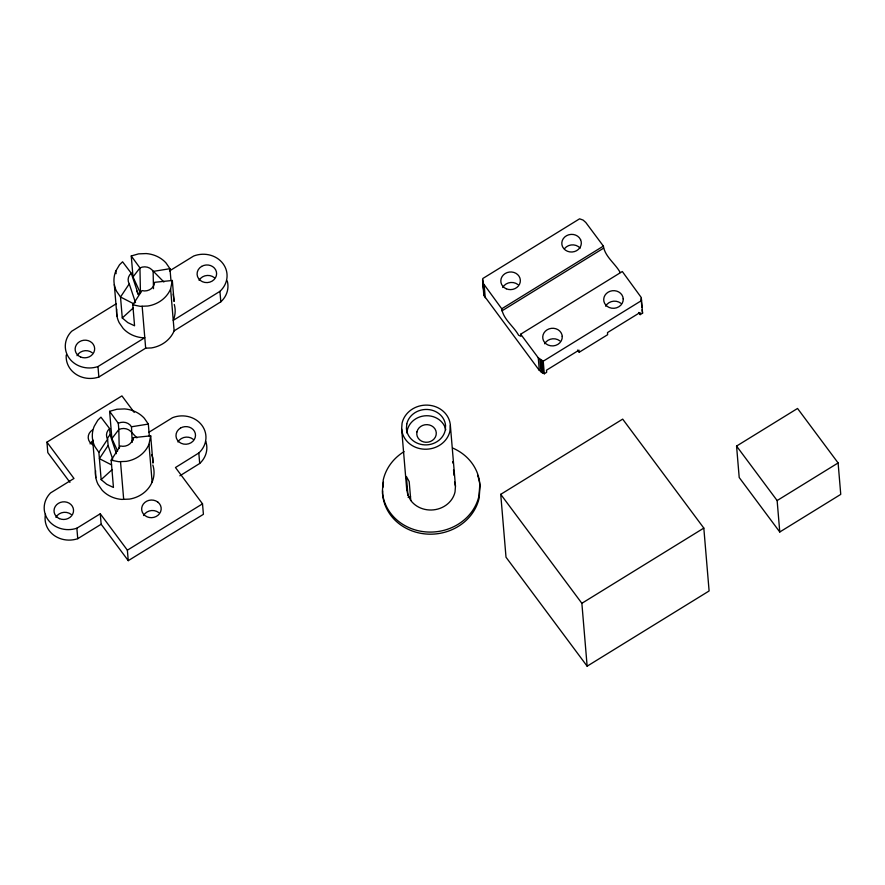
<?xml version="1.0" encoding="UTF-8"?>
<svg xmlns="http://www.w3.org/2000/svg" width="885" height="885" viewBox="0 0 885 885"><rect width="100%" height="100%" fill="white"/><g stroke="black" fill="none" stroke-linecap="round" stroke-linejoin="round"><path stroke-width="1.33" d="M620.219 272.558C615.329 263.553 604.931 256.694 603.382 246.096L585.804 222.489L583.115 220.088L579.598 218.816L482.734 278.554L484.106 295.69L539.319 370.384L544.297 373.769L546.676 372.297L546.499 370.195L579.022 350.139L579.199 352.241L607.652 334.696L607.475 332.594L639.999 312.538L640.176 314.64L642.565 313.168L642.067 309.761M483.619 292.282L484.106 295.69M382.751 490.976L382.552 493.598A48.852 44.095 -4.8 0 0 427.986 534.131A48.852 44.095 -4.8 0 0 479.15 498.001L480.013 486.496A48.852 44.095 -4.8 0 0 477.546 475.234M383.039 487.17L383.415 482.093M401.635 428.948L402.067 423.196A24.426 22.048 -4.8 0 1 427.643 405.131A24.426 22.048 -4.8 0 1 450.365 425.397L455.465 486.175L455.034 491.927A24.426 22.048 -4.8 0 1 435.818 509.528A24.426 22.048 -4.8 0 1 410.784 500.49L407.974 495.357L406.746 489.726L401.635 428.948A24.426 22.048 -4.8 0 0 424.358 449.204A24.426 22.048 -4.8 0 0 449.934 431.15L450.365 425.397M407.078 433.196L407.299 430.265A19.625 17.711 -4.8 0 1 426.57 415.729A19.625 17.711 -4.8 0 1 445.774 429.734M406.746 489.726L406.834 488.42M66.242 355.04A24.47 22.092 -4.8 0 0 98.855 377.032L145.671 348.17L151.412 347.927A29.316 26.462 -4.8 0 0 174.135 330.868L170.617 288.941L172.321 280.479L154.621 282.315A9.768 8.817 -4.8 0 1 141.965 290.601L132.805 304.849L134.564 325.802L127.838 322.627L122.274 317.969L120.515 297.006L116.499 291.187A29.316 26.462 -4.8 0 1 115.858 270.943L119.497 264.803L122.572 261.805L131.257 273.233L138.37 294.528L140.45 293.167L139.941 267.923L131.257 255.964L138.58 253.873L146.224 253.564A29.316 26.462 -4.8 0 1 165.96 262.878L169.964 268.697L170.96 280.49M152.132 482.037L148.968 444.314L150.682 435.84L132.971 437.688A9.768 8.817 -4.8 0 1 120.316 445.963L111.167 460.211L113.446 487.458L106.72 484.283L101.155 479.626L98.877 452.368L94.861 446.549A29.316 26.462 -4.8 0 1 94.219 426.305L97.848 420.165L100.934 417.167L109.618 428.594L110.138 434.878L116.422 453.673M131.257 273.233A9.768 8.817 -4.8 0 0 129.243 283.853L120.515 297.006L133.912 303.898M98.877 452.368L107.605 439.214A9.768 8.817 -4.8 0 1 109.618 428.594M107.605 439.214L108.125 445.498L99.397 458.662L111.587 464.924M140.45 293.167L133.016 276.928L139.941 267.923A9.768 8.817 -4.8 0 1 151.656 269.56L163.891 281.983M117.616 451.073L111.897 438.584L118.822 429.568L118.291 423.284L109.607 411.337L116.942 409.246L124.586 408.925A29.316 26.462 -4.8 0 1 144.31 418.24L148.326 424.07L149.355 436.327M122.274 317.969L133.336 307.892M101.155 479.626L112.218 469.548M169.511 270.921L193.649 256.042A24.205 21.848 -4.8 0 1 223.031 263.675A24.205 21.848 -4.8 0 1 219.934 291.342L173.25 320.381A29.316 26.462 -4.8 0 0 174.29 304.484M174.135 330.868L220.819 301.829A24.205 21.848 -4.8 0 0 227.257 280.954M148.968 432.223L172.531 417.687A24.205 21.848 -4.8 0 1 201.924 425.331A24.205 21.848 -4.8 0 1 198.815 452.998L175.473 467.523L202.521 503.842L203.406 514.318L128.259 560.659L101.155 524.252L100.27 513.776L76.862 528.212A24.47 22.092 -4.8 0 1 48.277 520.081A24.47 22.092 -4.8 0 1 50.578 492.901L73.975 478.464L46.938 442.146L121.931 395.894L134.221 412.41M179.854 475.82L199.7 463.474A24.205 21.848 -4.8 0 0 205.762 441.394M116.156 303.82L71.685 331.244A24.47 22.092 -4.8 0 0 69.384 358.425A24.47 22.092 -4.8 0 0 97.981 366.556L144.786 337.694L142.883 337.771A29.316 26.462 -4.8 0 1 123.159 328.446L119.143 322.627A29.316 26.462 -4.8 0 1 116.731 309.13M45.489 514.262A24.47 22.092 -4.8 0 0 53.62 535.049A24.47 22.092 -4.8 0 0 77.747 538.688L101.155 524.252M520.69 334.198L538.268 357.805L543.235 361.191L641.503 300.59L641.017 297.183L622.31 271.518L520.69 334.198L520.856 336.289L518.599 335.227C513.698 326.222 503.299 319.374 501.751 308.776L603.382 246.096M501.928 310.867L603.559 248.187M128.259 560.659L127.374 550.182L202.521 503.842M500.733 494.339L622.686 419.125L703.818 528.091L709.106 590.97L587.142 666.184L506.01 557.218L500.733 494.339L581.865 603.304L587.142 666.184M736.563 446.073L797.54 408.461L838.106 462.944L840.75 494.383L779.774 531.996L739.207 477.513L736.563 446.073L777.13 500.556L779.774 531.996M581.865 603.304L703.818 528.091M777.13 500.556L838.106 462.944M408.151 497.459L410.585 496.242M169.964 268.697L153.127 271.418L153.481 288.687M118.291 423.284A9.768 8.817 -4.8 0 1 130.006 424.922L131.478 426.78L148.326 424.07M132.805 304.849L140.25 306.332L147.895 306.011A29.316 26.462 -4.8 0 0 170.617 288.941M111.167 460.211L118.601 461.693L126.245 461.373A29.316 26.462 -4.8 0 0 148.968 444.314M93.401 445.033L91.498 443.905A9.768 8.817 -4.8 0 1 92.549 429.922M158.758 512.603L156.645 511.353A9.768 8.817 -4.8 0 0 143.558 515.546M136.91 437.865L130.537 431.205A9.768 8.817 -4.8 0 0 118.822 429.568L119.198 448.175M638.561 312.46L640.176 314.64M577.584 350.073L579.199 352.241M483.055 283.111L501.751 308.776M100.27 513.776L127.374 550.182M69.948 482.347L47.812 452.622L46.938 442.146M136.611 290.888L138.37 294.528M129.243 283.853L135.516 302.637M108.125 445.498L112.727 459.282M173.183 294.052L174.079 301.431L172.321 280.479M151.711 454.602L152.806 457.899L152.972 463.087L150.682 435.84M452.655 461.682L452.976 463.143M454.558 482.015L455.465 486.175M641.348 298.289L642.565 313.168M641.227 299.694L641.857 307.239M543.235 361.191L544.297 373.769M542.051 360.77L543.113 373.337M540.956 360.206L542.007 372.784M539.938 359.509L541 372.087M538.268 357.805L539.319 370.384M484.172 285.158L485.234 297.736M483.044 282.326L483.686 289.882M482.557 279.704L483.785 294.583M453.54 469.88L453.994 475.278M410.784 500.49L409.191 481.628L406.392 476.495L407.974 495.357M219.934 291.342L220.819 301.829M198.815 452.998L199.7 463.474M142.153 306.254L145.671 348.17M131.257 255.964L133.016 276.928M132.971 437.688L133.181 440.199M131.478 426.78L132.197 442.367M115.858 270.943L116.09 273.675M114.309 284.594L116.953 316.034M120.504 461.616L123.679 499.339M109.607 411.337L111.897 438.584M97.981 366.556L98.855 377.032M92.671 439.967L95.834 477.69M76.862 528.212L77.747 538.688M605.617 306.188A9.768 8.817 -4.8 0 1 620.816 303.245M502.713 287.492A9.768 8.817 -4.8 0 1 517.924 284.561M564.641 248.497A9.768 8.817 -4.8 0 1 580.129 248.121M544.64 343.789A9.768 8.817 -4.8 0 1 559.84 340.858M404.058 451.638A48.852 44.095 -4.8 0 0 383.238 480.002L382.375 491.507A48.852 44.095 -4.8 0 0 427.809 532.029A48.852 44.095 -4.8 0 0 478.973 495.91L479.836 484.405A48.852 44.095 -4.8 0 0 452.788 448.087M177.951 441.98A9.768 8.817 -4.8 0 1 179.412 440.066L181.37 438.551A9.768 8.817 -4.8 0 1 193.207 439.303M55.91 517.338A9.768 8.817 -4.8 0 1 71.121 514.395M90.082 443.883A9.768 8.817 -4.8 0 1 93.423 440.398M152.828 465.023A29.316 26.462 -4.8 0 1 129.42 499.107L121.776 499.417A29.316 26.462 -4.8 0 1 102.04 490.102L98.025 484.283A29.316 26.462 -4.8 0 1 95.624 470.787M107.45 438.783A9.768 8.817 -4.8 0 1 110.138 434.878M77.028 355.681A9.768 8.817 -4.8 0 1 92.228 352.75M199.07 280.324A9.768 8.817 -4.8 0 1 200.53 278.41L202.477 276.894A9.768 8.817 -4.8 0 1 214.325 277.647M406.768 423.97L406.425 428.594A19.625 17.711 -4.8 0 0 424.678 444.878A19.625 17.711 -4.8 0 0 445.232 430.364L445.575 425.74A19.625 17.711 -4.8 0 0 427.322 409.467A19.625 17.711 -4.8 0 0 406.768 423.97M416.957 431.869L416.78 434.17A9.768 8.817 -4.8 0 0 425.873 442.279A9.768 8.817 -4.8 0 0 436.106 435.055L436.272 432.754A9.768 8.817 -4.8 0 0 427.19 424.645A9.768 8.817 -4.8 0 0 416.957 431.869M562.252 336.388L562.075 338.69A9.768 8.817 -4.8 0 1 550.581 345.781L548.169 345.073A9.768 8.817 -4.8 0 1 547.096 329.828A9.768 8.817 -4.8 0 1 562.252 336.388M623.228 298.787L623.051 301.088A9.768 8.817 -4.8 0 1 611.557 308.179L609.145 307.471A9.768 8.817 -4.8 0 1 608.072 292.227A9.768 8.817 -4.8 0 1 623.228 298.787M201.603 266.418L199.645 267.934A9.768 8.817 -4.8 0 0 198.616 278.653L200.264 280.39A9.768 8.817 -4.8 0 0 212.101 281.142L214.059 279.627A9.768 8.817 -4.8 0 0 214.325 267.989A9.768 8.817 -4.8 0 0 201.603 266.418M180.485 428.074L178.538 429.579A9.768 8.817 -4.8 0 0 177.509 440.31L179.146 442.046A9.768 8.817 -4.8 0 0 190.994 442.788L192.941 441.272A9.768 8.817 -4.8 0 0 193.218 429.634A9.768 8.817 -4.8 0 0 180.485 428.074M157.884 502.127L155.76 500.877A9.768 8.817 -4.8 0 0 143.315 504.063A9.768 8.817 -4.8 0 0 144.974 515.579L147.087 516.829A9.768 8.817 -4.8 0 0 159.532 513.643A9.768 8.817 -4.8 0 0 157.884 502.127M580.549 239.603L579.255 237.634A9.768 8.817 -4.8 0 0 566.599 235.675A9.768 8.817 -4.8 0 0 562.583 246.793L563.878 248.751A9.768 8.817 -4.8 0 0 576.533 250.72A9.768 8.817 -4.8 0 0 580.549 239.603M506.253 288.776A9.768 8.817 -4.8 0 0 520.336 280.091A9.768 8.817 -4.8 0 0 505.18 273.531A9.768 8.817 -4.8 0 0 506.253 288.776M59.45 518.621A9.768 8.817 -4.8 0 0 73.532 509.926A9.768 8.817 -4.8 0 0 58.377 503.377A9.768 8.817 -4.8 0 0 59.45 518.621M80.557 356.965A9.768 8.817 -4.8 0 0 94.64 348.281A9.768 8.817 -4.8 0 0 79.495 341.721A9.768 8.817 -4.8 0 0 80.557 356.965"/></g></svg>
